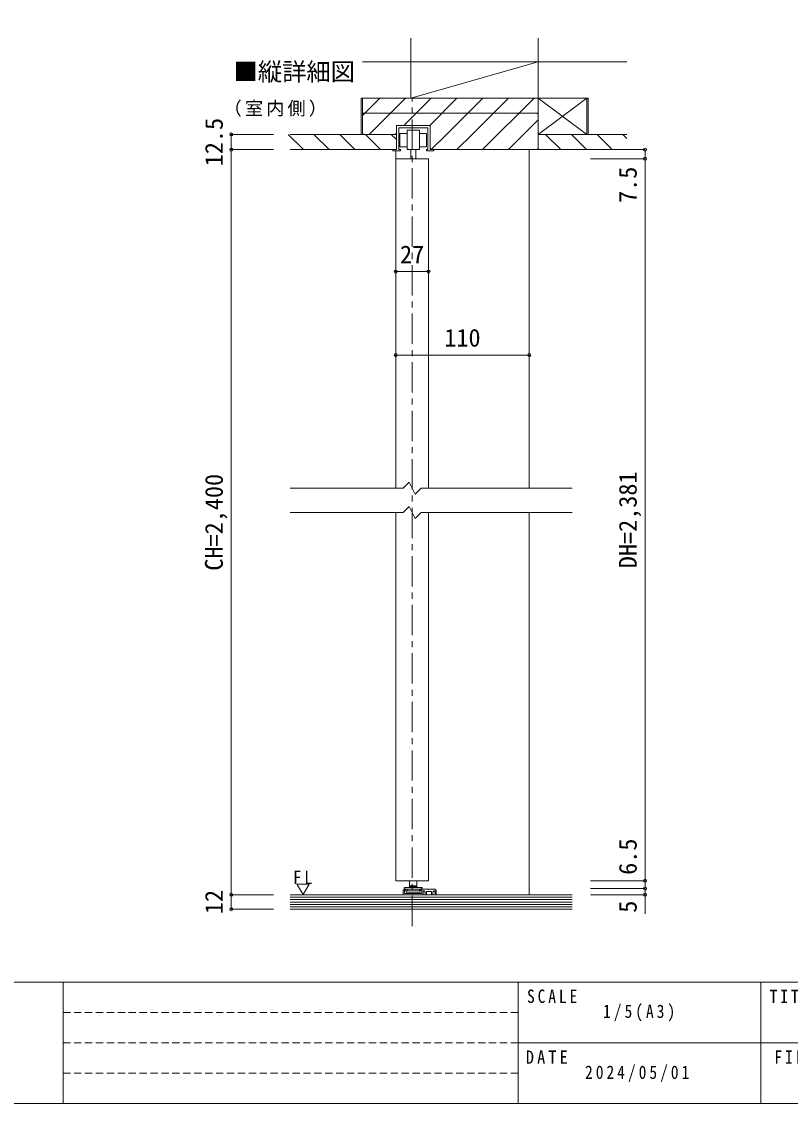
# Model space of a CAD drawing. Units: millimetres on the paper, with parts at other scales. Extents: x -197 to 198, y -138 to 137.
# Drawn here: x -64 to 62.7, y -138 to 40.4 of the extents above; entities that cross this region are included whole.
import ezdxf
from ezdxf.enums import TextEntityAlignment as Align

# ---------------------------------------------------------------- set-up
doc = ezdxf.new("R2010")
doc.units = ezdxf.units.MM
doc.header["$PDMODE"] = 32
doc.header["$PDSIZE"] = 0.5
doc.linetypes.add('CHAIN1', pattern=[8, 5, -1, 1, -1])
doc.linetypes.add('DASHED1', pattern=[1.8, 1.2, -0.6])
for name, color, linetype, lineweight in [('0-0_補助線', 7, 'Continuous', 9), ('0-1_通り芯', 4, 'CHAIN1', 9), ('0-3_仕上げ', 2, 'Continuous', 9), ('0-4_枠', 7, 'Continuous', 9), ('0-6_扉', 6, 'Continuous', 9), ('0-7_金物', 7, 'Continuous', 9), ('0-A_文字', 7, 'Continuous', 9), ('0-B_寸法', 7, 'Continuous', 9), ('0-C_ハッチ', 4, 'DASHED1', 9), ('F-0_補助線', 7, 'Continuous', 9)]:
    doc.layers.add(name, color=color, linetype=linetype, lineweight=lineweight)
doc.layers.add('F-A_文字', color=7, linetype='Continuous')
doc.styles.add('ＭＳ ゴシック', font='')
doc.styles.get('ＭＳ ゴシック').set_extended_font_data('MS Gothic')

# ---------------------------------------------------------------- blocks, each defined once
blk = doc.blocks.new('03')
at = {"layer": '0-0_補助線'}
for p, q in [((-1.466, -0.07), (-1.466, 0.07)), ((-1.366, 0.17), (0.634, 0.17)), ((-0.566, 1.281), (-0.566, 0.474)), ((-0.566, 0.474), (0.634, 0.474)), ((-0.316, 0.43), (-0.566, 0.474)), ((-0.466, 0.37), (-0.566, 0.27)), ((-0.566, 0.17), (-0.566, 0.27)), ((0.634, 0.27), (-0.566, 0.27)), ((-0.466, 0.37), (0.534, 0.37)), ((-0.316, 0.43), (0.384, 0.43)), ((-0.316, 0.43), (-0.316, 0.37)), ((0.384, 0.43), (0.634, 0.474)), ((0.384, 0.43), (0.384, 0.37)), ((0.634, 0.27), (0.534, 0.37)), ((0.634, 0.474), (0.634, 1.281)), ((0.634, 0.27), (0.634, 0.17)), ((0.634, 0.17), (1.434, 0.17)), ((1.534, 0.07), (1.534, -0.07)), ((-1.466, -0.07), (-1.292, -0.07)), ((-1.292, -0.07), (-1.002, -0.116)), ((-1.002, -0.116), (-0.976, -0.12)), ((-0.976, -0.35), (-0.976, -0.12)), ((-0.976, -0.123), (1.044, -0.123)), ((-0.976, -0.39), (1.044, -0.39)), ((-0.966, -0.69), (1.034, -0.69)), ((1.044, -0.12), (1.36, -0.07)), ((1.044, -0.12), (1.044, -0.35)), ((1.36, -0.07), (1.534, -0.07))]:
    blk.add_line(p, q, dxfattribs=at)
for points in [[(-1.126, -0.53), (-1.126, -0.39), (-1.016, -0.39)], [(-1.016, -0.39), (-0.976, -0.39), (-0.976, -0.35)], [(1.044, -0.35), (1.044, -0.39), (1.084, -0.39)], [(1.084, -0.39), (1.194, -0.39), (1.194, -0.53)]]:
    blk.add_lwpolyline(points, dxfattribs=at)
for centre, radius, start, end in [((-1.366, 0.07), 0.1, 90, 180), ((1.434, 0.07), 0.1, 0, 90), ((-0.966, -0.53), 0.16, 180, 270), ((1.034, -0.53), 0.16, 270, 0)]:
    blk.add_arc(centre, radius, start, end, dxfattribs=at)

msp = doc.modelspace()

# ---------------------------------------------------------------- linework, layer by layer
at = {"layer": '0-0_補助線'}
msp.add_line((-0.709, -102.72), (-0.709, -102.82), dxfattribs=at)
at = {"layer": '0-1_通り芯'}
msp.add_line((0.331, -108.794), (0.331, 27.75), dxfattribs=at)
at = {"layer": '0-3_仕上げ'}
for p, q in [((0.131, 27.75), (0.131, 37.601)), ((21.131, 21.75), (21.131, 37.601)), ((35.731, 33.75), (-7.869, 33.75)), ((-8.069, 27.75), (21.131, 27.75)), ((-8.069, 21.75), (-8.069, 27.75)), ((19.131, 27.75), (29.331, 27.75)), ((29.331, 21.75), (29.331, 27.75)), ((-2.269, 21.75), (-19.769, 21.75)), ((21.131, 21.75), (35.731, 21.75)), ((-2.269, 19.25), (-19.769, 19.25)), ((20.931, 19.25), (35.731, 19.25)), ((26.731, -103.6), (-19.769, -103.6)), ((-19.769, -106), (26.731, -106))]:
    msp.add_line(p, q, dxfattribs=at)
at = {"layer": '0-3_仕上げ', "color": 7}
for p, q in [((-19.769, -104), (26.731, -104)), ((-19.769, -104.4), (26.731, -104.4)), ((-19.769, -104.8), (26.731, -104.8)), ((-19.769, -105.2), (26.731, -105.2)), ((-19.769, -105.6), (26.731, -105.6))]:
    msp.add_line(p, q, dxfattribs=at)
at = {"layer": '0-4_枠', "color": 3}
for p, q in [((-7.869, 21.95), (-7.869, 27.75)), ((-7.869, 25.05), (-7.669, 25.25)), ((-7.669, 25.25), (20.931, 25.25)), ((20.931, 25.25), (21.131, 25.05)), ((21.131, 25.05), (21.131, 19.45)), ((3.331, 23.25), (-2.269, 23.25)), ((3.331, 19.45), (3.331, 23.25)), ((-7.869, 21.95), (-7.669, 21.75)), ((-2.469, 21.75), (-2.269, 21.95)), ((3.531, 19.25), (3.331, 19.45)), ((3.531, 19.25), (20.931, 19.25)), ((20.931, 19.25), (21.131, 19.45))]:
    msp.add_line(p, q, dxfattribs=at)
at = {"layer": '0-4_枠', "color": 4}
for p, q in [((-2.369, 17.75), (-2.369, 19.05)), ((19.631, -36.578), (19.631, 19.25)), ((19.631, -103.6), (19.631, -40.578))]:
    msp.add_line(p, q, dxfattribs=at)
at = {"layer": '0-4_枠'}
for p, q in [((-1.169, -103.06), (-1.169, -103.6)), ((-0.929, -102.92), (-0.929, -103.32)), ((-0.749, -102.86), (-0.869, -102.86)), ((-0.709, -102.72), (-0.709, -102.82)), ((0.511, -103.48), (0.571, -103.42)), ((1.851, -103.42), (0.571, -103.42)), ((1.731, -102.72), (1.731, -102.82)), ((1.771, -102.86), (1.891, -102.86)), ((1.791, -102.66), (3.051, -102.66)), ((1.951, -102.92), (1.951, -103.32)), ((2.171, -103.015), (2.171, -103.4)), ((2.473, -103.172), (2.273, -102.972)), ((2.491, -103.6), (2.491, -103.215)), ((2.711, -103.6), (2.711, -103.08)), ((3.491, -103.06), (2.731, -103.06)), ((3.111, -102.72), (3.051, -102.66)), ((3.111, -102.72), (3.171, -102.66)), ((3.911, -102.66), (3.171, -102.66)), ((3.511, -103.6), (3.511, -103.08)), ((4.111, -103.6), (4.111, -103.051)), ((4.311, -103.6), (4.311, -103.06)), ((1.971, -103.6), (-1.169, -103.6)), ((2.711, -103.6), (2.491, -103.6)), ((3.731, -103.6), (3.511, -103.6)), ((4.311, -103.6), (4.111, -103.6))]:
    msp.add_line(p, q, dxfattribs=at)
for points in [[(0.511, -103.48), (0.451, -103.42), (-0.829, -103.42)], [(3.731, -103.6), (3.731, -103.19), (3.94, -102.981)]]:
    msp.add_lwpolyline(points, dxfattribs=at)
for centre, radius, start, end in [((-0.769, -103.06), 0.4, 90, 180), ((-0.869, -102.92), 0.06, 90, 180), ((-0.829, -103.32), 0.1, 180, 270), ((-0.769, -102.72), 0.06, 0, 90), ((-0.749, -102.82), 0.04, 270, 0), ((1.791, -102.72), 0.06, 90, 180), ((1.771, -102.82), 0.04, 180, 270), ((1.851, -103.32), 0.1, 270, 0), ((1.891, -102.92), 0.06, 0, 90), ((1.971, -103.4), 0.2, 270, 0), ((2.231, -103.015), 0.06, 45, 180), ((2.431, -103.215), 0.06, 360, 45), ((2.731, -103.08), 0.02, 90, 180), ((3.491, -103.08), 0.02, 0, 90), ((3.911, -103.06), 0.4, 0, 90), ((4.011, -103.051), 0.1, 360, 135)]:
    msp.add_arc(centre, radius, start, end, dxfattribs=at)
at = {"layer": '0-6_扉'}
for p, q in [((-2.369, -36.578), (-2.369, 17.75)), ((3.031, -36.578), (3.031, 17.75)), ((-2.369, -101.3), (-2.369, -40.578)), ((3.031, -101.3), (3.031, -40.578)), ((-2.369, -101.3), (3.031, -101.3))]:
    msp.add_line(p, q, dxfattribs=at)
at = {"layer": '0-6_扉', "color": 2}
for p, q in [((-1.169, -36.578), (-19.769, -36.578)), ((26.731, -36.578), (1.831, -36.578)), ((-19.769, -40.578), (-1.169, -40.578)), ((1.831, -40.578), (26.731, -40.578))]:
    msp.add_line(p, q, dxfattribs=at)
for points in [[(1.831, -36.578), (0.831, -37.578), (-0.169, -35.578), (-1.169, -36.578)], [(-1.169, -40.578), (-0.169, -39.578), (0.831, -41.578), (1.831, -40.578)]]:
    msp.add_lwpolyline(points, dxfattribs=at)
at = {"layer": '0-7_金物', "color": 3}
for p, q in [((-2.269, 21.95), (-2.269, 23.25)), ((3.031, 17.75), (-2.369, 17.75)), ((0.931, 17.75), (0.131, 17.75))]:
    msp.add_line(p, q, dxfattribs=at)
at = {"layer": '0-7_金物'}
for p, q in [((-2.269, 21.95), (-2.269, 19.25)), ((-1.869, 22.85), (2.931, 22.85)), ((-1.869, 19.25), (-1.869, 22.85)), ((1.531, 21.89), (2.725, 21.89)), ((2.725, 21.89), (2.725, 19.69)), ((2.931, 22.85), (2.931, 19.25)), ((-0.469, 19.69), (-1.675, 19.69)), ((2.725, 19.69), (1.531, 19.69)), ((-2.869, 19.25), (-2.869, 19.05)), ((-2.269, 19.25), (-2.869, 19.25)), ((-1.61, 19.05), (-2.869, 19.05)), ((1.531, 19.25), (-0.469, 19.25)), ((0.131, 17.75), (0.131, 19.25)), ((0.931, 19.25), (0.931, 17.75)), ((2.697, 19.05), (2.697, 19.25)), ((2.931, 19.25), (2.697, 19.25)), ((2.697, 19.05), (3.931, 19.05)), ((3.331, 19.25), (3.931, 19.25)), ((3.931, 19.25), (3.931, 19.05))]:
    msp.add_line(p, q, dxfattribs=at)
at = {"layer": '0-7_金物', "color": 6}
msp.add_line((-2.369, 17.75), (3.031, 17.75), dxfattribs=at)
at = {"layer": '0-7_金物'}
for points in [[(-2.269, 23.25), (3.331, 23.25), (3.331, 19.25)], [(-1.675, 19.69), (-1.675, 21.89), (-0.469, 21.89)], [(-0.469, 19.25), (-0.469, 22.45), (1.531, 22.45), (1.531, 19.25)], [(-1.61, 19.05), (-1.61, 19.25), (-1.869, 19.25)]]:
    msp.add_lwpolyline(points, dxfattribs=at)
at = {"layer": '0-A_文字'}
msp.add_line((-18.656, -101.837), (-17.656, -103.569), dxfattribs=at)
msp.add_lwpolyline([(-18.656, -101.837), (-16.656, -101.837), (-17.656, -103.569)], dxfattribs=at)
at = {"layer": '0-B_寸法'}
for p, q in [((0.131, 33.75), (0.131, 27.75)), ((0.131, 27.75), (21.131, 33.75)), ((21.131, 21.75), (29.131, 27.75)), ((21.131, 27.75), (29.131, 21.75)), ((29.131, 21.75), (29.131, 27.75))]:
    msp.add_line(p, q, dxfattribs=at)
at = {"layer": '0-B_寸法', "color": 4}
for p, q in [((-29.496, 19.25), (-29.496, 21.75)), ((-29.496, 21.75), (-22.496, 21.75)), ((-29.496, -103.6), (-29.496, 19.25)), ((-29.496, 19.25), (-22.496, 19.25)), ((38.731, 19.25), (29.731, 19.25)), ((38.731, 19.25), (38.731, 17.75)), ((38.731, 17.75), (29.731, 17.75)), ((38.731, 17.75), (38.731, -101.3)), ((-2.369, -0.871), (3.031, -0.871)), ((19.631, -14.613), (-2.369, -14.613)), ((38.731, -101.3), (29.731, -101.3)), ((38.731, -101.3), (29.731, -101.3)), ((38.731, -102.6), (38.731, -101.3)), ((38.731, -102.6), (29.731, -102.6)), ((38.731, -102.6), (38.731, -102.6)), ((38.731, -102.6), (38.731, -106.758)), ((-29.496, -106), (-29.496, -103.6)), ((-29.496, -103.6), (-22.496, -103.6)), ((38.731, -103.6), (29.731, -103.6)), ((-29.496, -106), (-22.496, -106))]:
    msp.add_line(p, q, dxfattribs=at)
at = {"layer": '0-B_寸法'}
for p in [(-29.496, 21.75), (-29.496, 19.25), (38.731, 19.25), (38.731, 17.75), (-2.369, -0.871), (3.031, -0.871), (-2.369, -14.613), (19.631, -14.613), (38.731, -101.3), (-29.496, -103.6), (38.731, -102.6), (38.731, -102.6), (38.731, -103.6), (-29.496, -106)]:
    msp.add_point(p, dxfattribs=at)
at = {"layer": '0-C_ハッチ', "linetype": 'Continuous'}
for p, q in [((-5, 27.75), (-7.869, 24.88)), ((-0.757, 27.75), (-6.757, 21.75)), ((3.486, 27.75), (-1.014, 23.25)), ((7.728, 27.75), (3.228, 23.25)), ((16.214, 27.75), (10.214, 21.75)), ((20.456, 27.75), (11.956, 19.25)), ((21.131, 24.182), (16.199, 19.25)), ((-17.592, 19.25), (-20.092, 21.75)), ((-13.349, 19.25), (-15.849, 21.75)), ((-9.106, 19.25), (-11.606, 21.75)), ((-4.864, 19.25), (-7.364, 21.75)), ((-2.269, 20.898), (-3.121, 21.75)), ((10.214, 21.75), (7.714, 19.25)), ((24.835, 19.25), (22.335, 21.75)), ((29.077, 19.25), (26.577, 21.75)), ((33.32, 19.25), (30.82, 21.75)), ((35.731, 21.082), (35.063, 21.75))]:
    msp.add_line(p, q, dxfattribs=at)
msp.add_lwpolyline([(11.971, 27.75), (5.971, 21.75), (3.471, 19.25)], dxfattribs=at)
at = {"layer": 'F-0_補助線', "color": 3, "lineweight": 18}
msp.add_line((-197.2, -118), (197.8, -118), dxfattribs=at)
at = {"layer": 'F-0_補助線', "color": 2, "linetype": 'DASHED1', "lineweight": 18}
for p, q in [((17.8, -123), (-57.2, -123)), ((17.8, -128), (-57.2, -128)), ((17.8, -133), (-57.2, -133))]:
    msp.add_line(p, q, dxfattribs=at)
at = {"layer": 'F-0_補助線', "color": 3, "lineweight": 18}
msp.add_lwpolyline([(-197.2, 137), (197.8, 137), (197.8, -138), (-197.2, -138)], close=True, dxfattribs=at)
at = {"layer": 'F-0_補助線', "color": 2, "lineweight": 18}
for points in [[(-112.2, -118), (-57.2, -118), (-57.2, -138), (-112.2, -138)], [(17.8, -118), (57.8, -118), (57.8, -128), (17.8, -128)], [(57.8, -118), (177.8, -118), (177.8, -128), (57.8, -128)], [(17.8, -128), (57.8, -128), (57.8, -138), (17.8, -138)]]:
    msp.add_lwpolyline(points, close=True, dxfattribs=at)

# ---------------------------------------------------------------- block references
at = {"layer": '0-0_補助線', "xscale": -1}
msp.add_blockref('03', (0.545, -102.581), dxfattribs=at)

# ---------------------------------------------------------------- texts
at = {"layer": '0-A_文字', "style": 'ＭＳ ゴシック'}
msp.add_text('■縦詳細図', height=2.933, dxfattribs=at).set_placement((-29.096, 29.75), align=Align.BOTTOM_LEFT)
at = {"layer": '0-A_文字', "char_height": 2.199, "attachment_point": 7, "style": 'ＭＳ ゴシック'}
for s, insert in [('\\T1.17;（室内側）', (-30.746, 24.669)), ('\\T1.36;\\W0.9;FL', (-19.281, -101.837))]:
    msp.add_mtext(s, dxfattribs=dict(at, insert=insert))
at = {"layer": '0-B_寸法', "style": 'ＭＳ ゴシック'}
for s, p in [('12.5', (-29.996, 16.5)), ('7.5', (38.231, 10.457)), ('CH=2,400', (-29.996, -50.175)), ('DH=2,381', (38.231, -49.775)), ('6.5', (38.231, -100.324)), ('12', (-29.996, -106.8)), ('5', (38.231, -106.572))]:
    msp.add_text(s, height=2.933, rotation=90, dxfattribs=at).set_placement(p, align=Align.BOTTOM_LEFT)
for s, p in [('27', (-1.669, -0.371)), ('110', (5.631, -14.113))]:
    msp.add_text(s, height=2.933, dxfattribs=at).set_placement(p, align=Align.BOTTOM_LEFT)
at = {"layer": 'F-A_文字', "char_height": 2.199, "attachment_point": 7, "style": 'ＭＳ ゴシック'}
for s, insert in [('\\T1.38;\\W0.85;SCALE', (19.269, -121.478)), ('\\T1.38;\\W0.85;TITLE', (59.269, -121.478)), ('\\T1.39;\\W0.85;1/5(A3)', (31.812, -124.5)), ('\\T1.38;\\W0.9;DATE', (19.075, -131.478)), ('\\T1.39;\\W0.85;FILE\\~NAME', (60.044, -131.478)), ('\\T1.39;\\W0.85;2024/05/01', (28.839, -134.5))]:
    msp.add_mtext(s, dxfattribs=dict(at, insert=insert))

doc.saveas('drawing.dxf')
